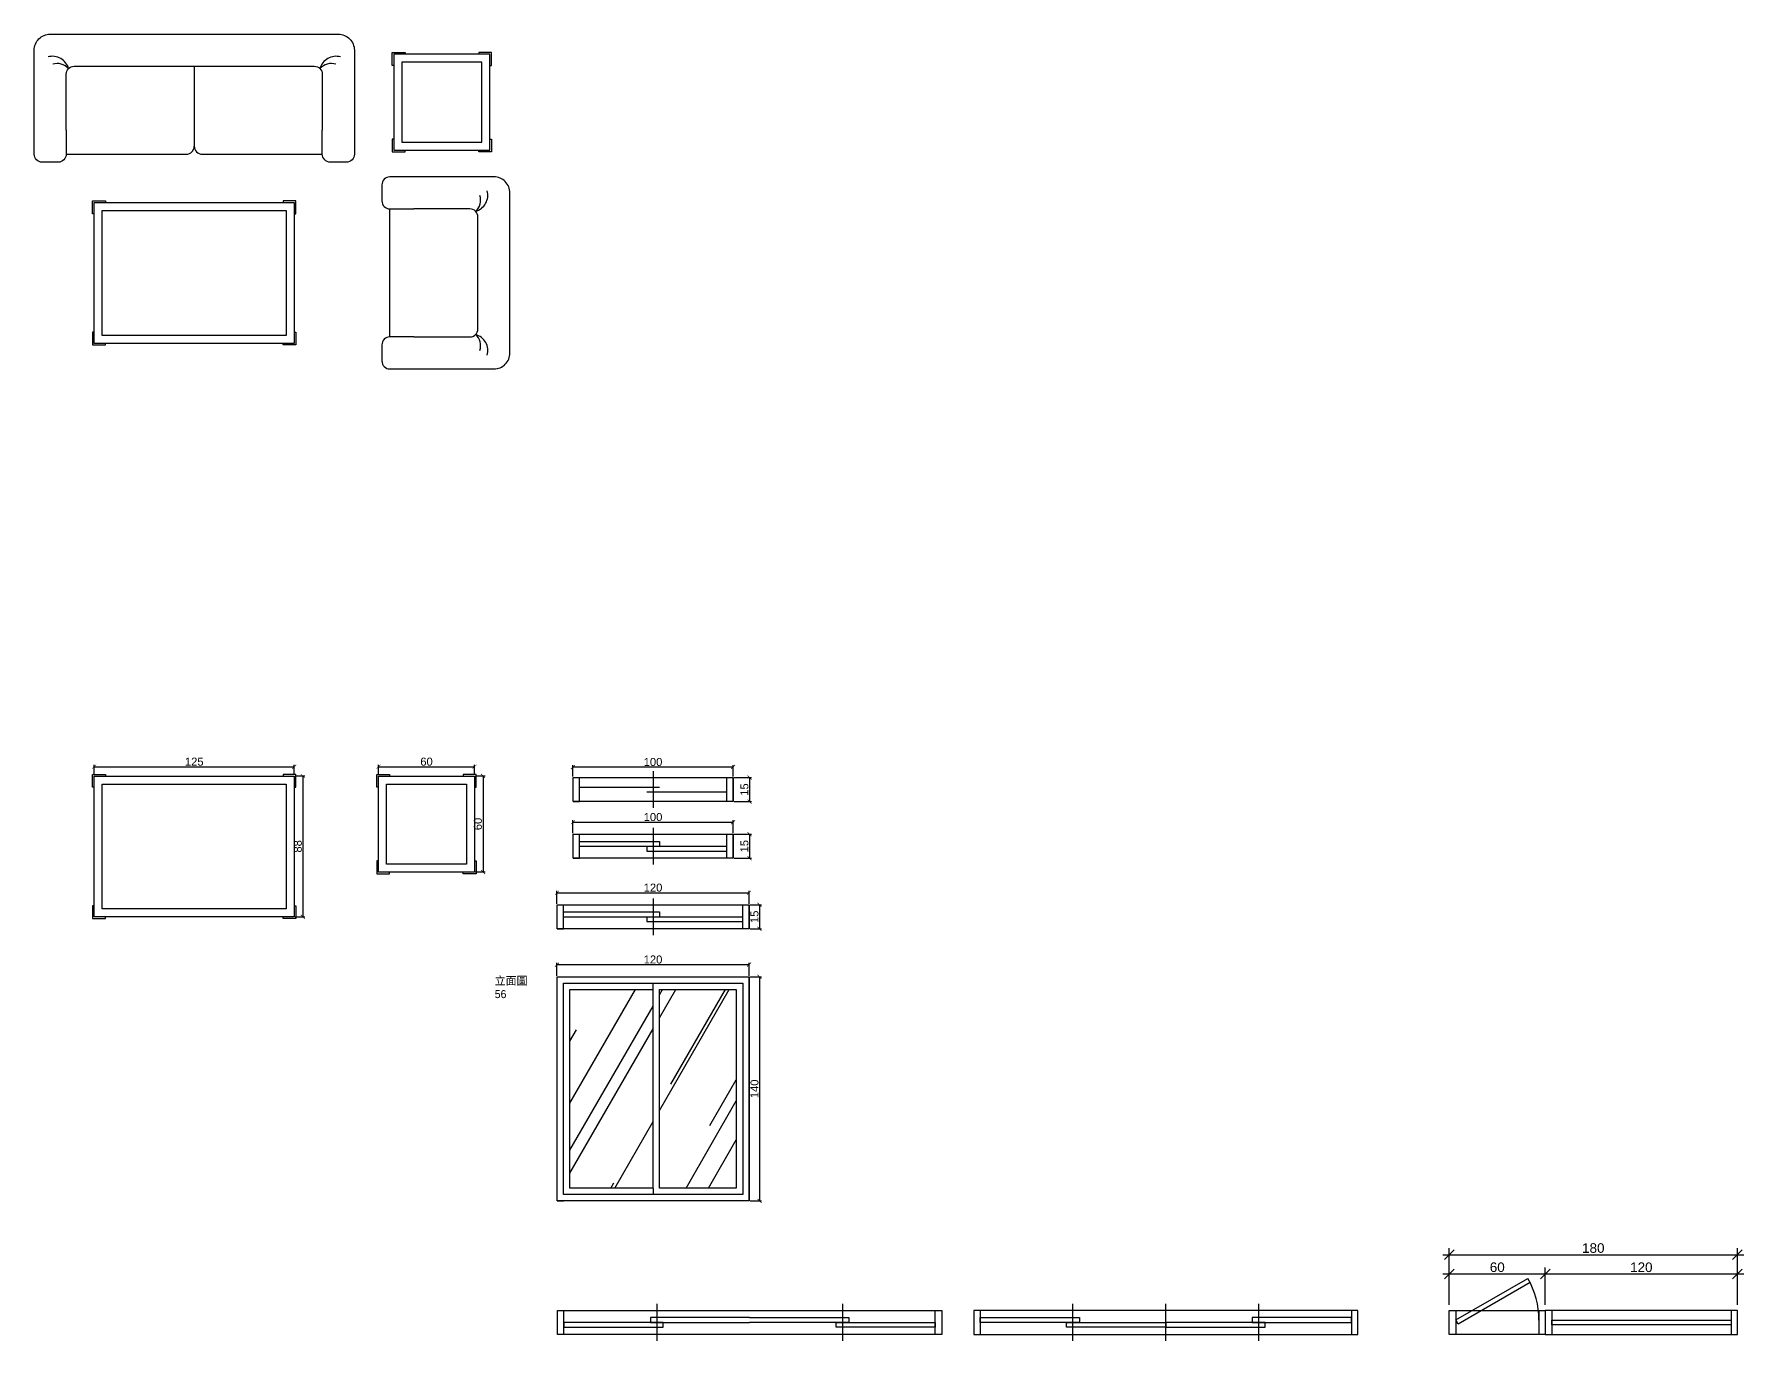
# Model space of a CAD drawing. Header units: millimetres. Extents: x 415 to 6095, y -1431 to 2703.
# Drawn here: x 2354 to 3422, y 1765 to 2581 of the extents above; entities that cross this region are included whole.
import ezdxf

# ---------------------------------------------------------------- set-up
doc = ezdxf.new("R2010")
doc.units = ezdxf.units.MM
doc.header["$PDMODE"] = 3
for name, color, linetype in [('04-門線', 94, 'Continuous'), ('05-窗線', 150, 'Continuous'), ('06-傢俱', 6, 'Continuous'), ('10-標註', 140, 'Continuous')]:
    doc.layers.add(name, color=color, linetype=linetype)
doc.styles.get("Standard").update_dxf_attribs({"font": 'arial.ttf'})
doc.dimstyles.new('1倍', dxfattribs={"dimtxt": 6, "dimasz": 6, "dimexe": 4, "dimexo": 3.5, "dimgap": 1, "dimtad": 1, "dimdec": 1, "dimtxsty": 'Standard', "dimblk": 'OBLIQUE', "dimcen": 0.09, "dimdle": 4, "dimclrd": 140, "dimclre": 140, "dimclrt": 140, "dimadec": 0, "dimazin": 0, "dimtfac": 1, "dimtdec": 1, "dimtmove": 0, "dimatfit": 3, "dimfxl": 1, "dimarcsym": 1})
doc.dimstyles.new('ISO-25', dxfattribs={"dimtxt": 5, "dimasz": 2.5, "dimexe": 1.25, "dimexo": 0.625, "dimtad": 1, "dimdec": 1, "dimtxsty": 'Standard', "dimblk": 'ARCHTICK', "dimcen": 2.5, "dimadec": 0, "dimazin": 0, "dimtfac": 1, "dimtdec": 1, "dimtmove": 0, "dimatfit": 3, "dimfxl": 1, "dimarcsym": 0})

# ---------------------------------------------------------------- blocks, each defined once
blk = doc.blocks.new('_ArchTick')
at = {"color": 0, "linetype": 'ByBlock', "const_width": 0.15}
blk.add_lwpolyline([(-0.5, -0.5), (0.5, 0.5)], dxfattribs=at)
blk = doc.blocks.new('*D16')
at = {"layer": '10-標註', "color": 0, "lineweight": -2, "transparency": 16777216}
for p, q in [((2391.4, 2118.4), (2391.4, 2124.8)), ((2391.4, 2123.6), (2516.4, 2123.6)), ((2516.4, 2118.4), (2516.4, 2124.8))]:
    blk.add_line(p, q, dxfattribs=at)
at = {"layer": 'Defpoints', "color": 0, "transparency": 16777216}
for p in [(2391.4, 2117.8), (2516.4, 2123.6), (2516.4, 2117.8)]:
    blk.add_point(p, dxfattribs=at)
at = {"layer": '10-標註', "color": 0, "lineweight": -2, "transparency": 16777216, "xscale": 2.5, "yscale": 2.5, "zscale": 2.5, "rotation": 180}
blk.add_blockref('_ArchTick', (2391.4, 2123.6), dxfattribs=at)
at = {"layer": '10-標註', "color": 0, "lineweight": -2, "transparency": 16777216, "xscale": 2.5, "yscale": 2.5, "zscale": 2.5}
blk.add_blockref('_ArchTick', (2516.4, 2123.6), dxfattribs=at)
at = {"layer": '10-標註', "color": 0, "transparency": 16777216, "insert": (2453.9, 2126.7), "char_height": 5, "attachment_point": 5}
blk.add_mtext('125', dxfattribs=at)
blk = doc.blocks.new('*D17')
at = {"layer": '10-標註', "color": 0, "lineweight": -2, "transparency": 16777216}
for p, q in [((2517, 2117.8), (2523, 2117.8)), ((2521.7, 2117.8), (2521.7, 2029.8)), ((2517, 2029.8), (2523, 2029.8))]:
    blk.add_line(p, q, dxfattribs=at)
at = {"layer": 'Defpoints', "color": 0, "transparency": 16777216}
for p in [(2516.4, 2117.8), (2516.4, 2029.8), (2521.7, 2029.8)]:
    blk.add_point(p, dxfattribs=at)
at = {"layer": '10-標註', "color": 0, "lineweight": -2, "transparency": 16777216, "xscale": 2.5, "yscale": 2.5, "zscale": 2.5}
for p, rotation in [((2521.7, 2117.8), 90), ((2521.7, 2029.8), 270)]:
    blk.add_blockref('_ArchTick', p, dxfattribs=dict(at, rotation=rotation))
at = {"layer": '10-標註', "color": 0, "transparency": 16777216, "insert": (2518.6, 2073.8), "char_height": 5, "attachment_point": 5, "rotation": 90}
blk.add_mtext('88', dxfattribs=at)
blk = doc.blocks.new('*D18')
at = {"layer": '10-標註', "color": 0, "lineweight": -2, "transparency": 16777216}
for p, q in [((2569, 2118.4), (2569, 2124.8)), ((2569, 2123.6), (2629, 2123.6)), ((2629, 2118.4), (2629, 2124.8))]:
    blk.add_line(p, q, dxfattribs=at)
at = {"layer": 'Defpoints', "color": 0, "transparency": 16777216}
for p in [(2569, 2117.8), (2629, 2123.6), (2629, 2117.8)]:
    blk.add_point(p, dxfattribs=at)
at = {"layer": '10-標註', "color": 0, "lineweight": -2, "transparency": 16777216, "xscale": 2.5, "yscale": 2.5, "zscale": 2.5, "rotation": 180}
blk.add_blockref('_ArchTick', (2569, 2123.6), dxfattribs=at)
at = {"layer": '10-標註', "color": 0, "lineweight": -2, "transparency": 16777216, "xscale": 2.5, "yscale": 2.5, "zscale": 2.5}
blk.add_blockref('_ArchTick', (2629, 2123.6), dxfattribs=at)
at = {"layer": '10-標註', "color": 0, "transparency": 16777216, "insert": (2599, 2126.7), "char_height": 5, "attachment_point": 5}
blk.add_mtext('60', dxfattribs=at)
blk = doc.blocks.new('*D19')
at = {"layer": '10-標註', "color": 0, "lineweight": -2, "transparency": 16777216}
for p, q in [((2629.6, 2117.8), (2635.6, 2117.8)), ((2634.3, 2117.8), (2634.3, 2057.8)), ((2629.6, 2057.8), (2635.6, 2057.8))]:
    blk.add_line(p, q, dxfattribs=at)
at = {"layer": 'Defpoints', "color": 0, "transparency": 16777216}
for p in [(2629, 2117.8), (2629, 2057.8), (2634.3, 2057.8)]:
    blk.add_point(p, dxfattribs=at)
at = {"layer": '10-標註', "color": 0, "lineweight": -2, "transparency": 16777216, "xscale": 2.5, "yscale": 2.5, "zscale": 2.5}
for p, rotation in [((2634.3, 2117.8), 90), ((2634.3, 2057.8), 270)]:
    blk.add_blockref('_ArchTick', p, dxfattribs=dict(at, rotation=rotation))
at = {"layer": '10-標註', "color": 0, "transparency": 16777216, "insert": (2631.1, 2087.8), "char_height": 5, "attachment_point": 5, "rotation": 90}
blk.add_mtext('60', dxfattribs=at)
blk = doc.blocks.new('*D20')
at = {"layer": '10-標註', "color": 0, "lineweight": -2, "transparency": 16777216}
for p, q in [((2690.5, 2117.4), (2690.5, 2124.6)), ((2690.5, 2123.4), (2790.5, 2123.4)), ((2790.5, 2117.4), (2790.5, 2124.6))]:
    blk.add_line(p, q, dxfattribs=at)
at = {"layer": 'Defpoints', "color": 0, "transparency": 16777216}
for p in [(2690.5, 2116.8), (2790.5, 2123.4), (2790.5, 2116.8)]:
    blk.add_point(p, dxfattribs=at)
at = {"layer": '10-標註', "color": 0, "lineweight": -2, "transparency": 16777216, "xscale": 2.5, "yscale": 2.5, "zscale": 2.5, "rotation": 180}
blk.add_blockref('_ArchTick', (2690.5, 2123.4), dxfattribs=at)
at = {"layer": '10-標註', "color": 0, "lineweight": -2, "transparency": 16777216, "xscale": 2.5, "yscale": 2.5, "zscale": 2.5}
blk.add_blockref('_ArchTick', (2790.5, 2123.4), dxfattribs=at)
at = {"layer": '10-標註', "color": 0, "transparency": 16777216, "insert": (2740.5, 2126.5), "char_height": 5, "attachment_point": 5}
blk.add_mtext('100', dxfattribs=at)
blk = doc.blocks.new('*D21')
at = {"layer": '10-標註', "color": 0, "lineweight": -2, "transparency": 16777216}
for p, q in [((2690.5, 2082), (2690.5, 2090.2)), ((2690.5, 2088.9), (2790.5, 2088.9)), ((2790.5, 2082), (2790.5, 2090.2))]:
    blk.add_line(p, q, dxfattribs=at)
at = {"layer": 'Defpoints', "color": 0, "transparency": 16777216}
for p in [(2790.5, 2088.9), (2690.5, 2081.4), (2790.5, 2081.4)]:
    blk.add_point(p, dxfattribs=at)
at = {"layer": '10-標註', "color": 0, "lineweight": -2, "transparency": 16777216, "xscale": 2.5, "yscale": 2.5, "zscale": 2.5, "rotation": 180}
blk.add_blockref('_ArchTick', (2690.5, 2088.9), dxfattribs=at)
at = {"layer": '10-標註', "color": 0, "lineweight": -2, "transparency": 16777216, "xscale": 2.5, "yscale": 2.5, "zscale": 2.5}
blk.add_blockref('_ArchTick', (2790.5, 2088.9), dxfattribs=at)
at = {"layer": '10-標註', "color": 0, "transparency": 16777216, "insert": (2740.5, 2092.1), "char_height": 5, "attachment_point": 5}
blk.add_mtext('100', dxfattribs=at)
blk = doc.blocks.new('*D22')
at = {"layer": '10-標註', "color": 0, "lineweight": -2, "transparency": 16777216}
for p, q in [((2680.5, 2037.9), (2680.5, 2046.1)), ((2680.5, 2044.8), (2800.5, 2044.8)), ((2800.5, 2037.9), (2800.5, 2046.1))]:
    blk.add_line(p, q, dxfattribs=at)
at = {"layer": 'Defpoints', "color": 0, "transparency": 16777216}
for p in [(2800.5, 2044.8), (2680.5, 2037.3), (2800.5, 2037.3)]:
    blk.add_point(p, dxfattribs=at)
at = {"layer": '10-標註', "color": 0, "lineweight": -2, "transparency": 16777216, "xscale": 2.5, "yscale": 2.5, "zscale": 2.5, "rotation": 180}
blk.add_blockref('_ArchTick', (2680.5, 2044.8), dxfattribs=at)
at = {"layer": '10-標註', "color": 0, "lineweight": -2, "transparency": 16777216, "xscale": 2.5, "yscale": 2.5, "zscale": 2.5}
blk.add_blockref('_ArchTick', (2800.5, 2044.8), dxfattribs=at)
at = {"layer": '10-標註', "color": 0, "transparency": 16777216, "insert": (2740.5, 2048), "char_height": 5, "attachment_point": 5}
blk.add_mtext('120', dxfattribs=at)
blk = doc.blocks.new('*D23')
at = {"layer": '10-標註', "color": 0, "lineweight": -2, "transparency": 16777216}
for p, q in [((2680.5, 1993), (2680.5, 2001.1)), ((2680.5, 1999.9), (2800.5, 1999.9)), ((2800.5, 1993), (2800.5, 2001.1))]:
    blk.add_line(p, q, dxfattribs=at)
at = {"layer": 'Defpoints', "color": 0, "transparency": 16777216}
for p in [(2800.5, 1999.9), (2680.5, 1992.3), (2800.5, 1992.3)]:
    blk.add_point(p, dxfattribs=at)
at = {"layer": '10-標註', "color": 0, "lineweight": -2, "transparency": 16777216, "xscale": 2.5, "yscale": 2.5, "zscale": 2.5, "rotation": 180}
blk.add_blockref('_ArchTick', (2680.5, 1999.9), dxfattribs=at)
at = {"layer": '10-標註', "color": 0, "lineweight": -2, "transparency": 16777216, "xscale": 2.5, "yscale": 2.5, "zscale": 2.5}
blk.add_blockref('_ArchTick', (2800.5, 1999.9), dxfattribs=at)
at = {"layer": '10-標註', "color": 0, "transparency": 16777216, "insert": (2740.5, 2003.1), "char_height": 5, "attachment_point": 5}
blk.add_mtext('120', dxfattribs=at)
blk = doc.blocks.new('*D24')
at = {"layer": '10-標註', "color": 0, "lineweight": -2, "transparency": 16777216}
for p, q in [((2791.2, 2116.8), (2802, 2116.8)), ((2800.8, 2116.8), (2800.8, 2101.8)), ((2791.2, 2101.8), (2802, 2101.8))]:
    blk.add_line(p, q, dxfattribs=at)
at = {"layer": 'Defpoints', "color": 0, "transparency": 16777216}
for p in [(2790.5, 2116.8), (2790.5, 2101.8), (2800.8, 2101.8)]:
    blk.add_point(p, dxfattribs=at)
at = {"layer": '10-標註', "color": 0, "lineweight": -2, "transparency": 16777216, "xscale": 2.5, "yscale": 2.5, "zscale": 2.5}
for p, rotation in [((2800.8, 2116.8), 90), ((2800.8, 2101.8), 270)]:
    blk.add_blockref('_ArchTick', p, dxfattribs=dict(at, rotation=rotation))
at = {"layer": '10-標註', "color": 0, "transparency": 16777216, "insert": (2797.6, 2109.3), "char_height": 5, "attachment_point": 5, "rotation": 90}
blk.add_mtext('15', dxfattribs=at)
blk = doc.blocks.new('*D25')
at = {"layer": '10-標註', "color": 0, "lineweight": -2, "transparency": 16777216}
for p, q in [((2791.2, 2081.4), (2802, 2081.4)), ((2800.8, 2081.4), (2800.8, 2066.4)), ((2791.2, 2066.4), (2802, 2066.4))]:
    blk.add_line(p, q, dxfattribs=at)
at = {"layer": 'Defpoints', "color": 0, "transparency": 16777216}
for p in [(2790.5, 2081.4), (2790.5, 2066.4), (2800.8, 2066.4)]:
    blk.add_point(p, dxfattribs=at)
at = {"layer": '10-標註', "color": 0, "lineweight": -2, "transparency": 16777216, "xscale": 2.5, "yscale": 2.5, "zscale": 2.5}
for p, rotation in [((2800.8, 2081.4), 90), ((2800.8, 2066.4), 270)]:
    blk.add_blockref('_ArchTick', p, dxfattribs=dict(at, rotation=rotation))
at = {"layer": '10-標註', "color": 0, "transparency": 16777216, "insert": (2797.6, 2073.9), "char_height": 5, "attachment_point": 5, "rotation": 90}
blk.add_mtext('15', dxfattribs=at)
blk = doc.blocks.new('*D26')
at = {"layer": '10-標註', "color": 0, "lineweight": -2, "transparency": 16777216}
for p, q in [((2801.2, 2037.3), (2808.3, 2037.3)), ((2807, 2037.3), (2807, 2022.3)), ((2801.2, 2022.3), (2808.3, 2022.3))]:
    blk.add_line(p, q, dxfattribs=at)
at = {"layer": 'Defpoints', "color": 0, "transparency": 16777216}
for p in [(2800.5, 2037.3), (2800.5, 2022.3), (2807, 2022.3)]:
    blk.add_point(p, dxfattribs=at)
at = {"layer": '10-標註', "color": 0, "lineweight": -2, "transparency": 16777216, "xscale": 2.5, "yscale": 2.5, "zscale": 2.5}
for p, rotation in [((2807, 2037.3), 90), ((2807, 2022.3), 270)]:
    blk.add_blockref('_ArchTick', p, dxfattribs=dict(at, rotation=rotation))
at = {"layer": '10-標註', "color": 0, "transparency": 16777216, "insert": (2803.9, 2029.8), "char_height": 5, "attachment_point": 5, "rotation": 90}
blk.add_mtext('15', dxfattribs=at)
blk = doc.blocks.new('*D27')
at = {"layer": '10-標註', "color": 0, "lineweight": -2, "transparency": 16777216}
for p, q in [((2801.2, 1992.3), (2808.3, 1992.3)), ((2807, 1992.3), (2807, 1852.3)), ((2801.2, 1852.3), (2808.3, 1852.3))]:
    blk.add_line(p, q, dxfattribs=at)
at = {"layer": 'Defpoints', "color": 0, "transparency": 16777216}
for p in [(2800.5, 1992.3), (2800.5, 1852.3), (2807, 1852.3)]:
    blk.add_point(p, dxfattribs=at)
at = {"layer": '10-標註', "color": 0, "lineweight": -2, "transparency": 16777216, "xscale": 2.5, "yscale": 2.5, "zscale": 2.5}
for p, rotation in [((2807, 1992.3), 90), ((2807, 1852.3), 270)]:
    blk.add_blockref('_ArchTick', p, dxfattribs=dict(at, rotation=rotation))
at = {"layer": '10-標註', "color": 0, "transparency": 16777216, "insert": (2803.9, 1922.3), "char_height": 5, "attachment_point": 5, "rotation": 90}
blk.add_mtext('140', dxfattribs=at)
blk = doc.blocks.new('_Oblique')
at = {"color": 0, "linetype": 'ByBlock', "lineweight": -2}
blk.add_line((-0.5, -0.5), (0.5, 0.5), dxfattribs=at)
blk = doc.blocks.new('*D43')
at = {"layer": '05-窗線', "color": 140, "lineweight": -2, "transparency": 16777216}
for p, q in [((3233.9, 1806.7), (3301.9, 1806.7)), ((3237.9, 1787.4), (3237.9, 1810.7)), ((3297.9, 1787.4), (3297.9, 1810.7))]:
    blk.add_line(p, q, dxfattribs=at)
at = {"layer": 'Defpoints', "color": 0, "transparency": 16777216}
for p in [(3297.9, 1806.7), (3237.9, 1783.9), (3297.9, 1783.9)]:
    blk.add_point(p, dxfattribs=at)
at = {"layer": '05-窗線', "color": 140, "lineweight": -2, "transparency": 16777216, "xscale": 6, "yscale": 6, "zscale": 6, "rotation": 180}
blk.add_blockref('_Oblique', (3237.9, 1806.7), dxfattribs=at)
at = {"layer": '05-窗線', "color": 140, "lineweight": -2, "transparency": 16777216, "xscale": 6, "yscale": 6, "zscale": 6}
blk.add_blockref('_Oblique', (3297.9, 1806.7), dxfattribs=at)
at = {"layer": '05-窗線', "color": 140, "transparency": 16777216, "insert": (3267.9, 1810.8), "char_height": 6, "attachment_point": 5}
blk.add_mtext('60', dxfattribs=at)
blk = doc.blocks.new('*D44')
at = {"layer": '05-窗線', "color": 140, "lineweight": -2, "transparency": 16777216}
for p, q in [((3293.9, 1806.7), (3421.9, 1806.7)), ((3297.9, 1787.4), (3297.9, 1810.7)), ((3417.9, 1787.4), (3417.9, 1810.7))]:
    blk.add_line(p, q, dxfattribs=at)
at = {"layer": 'Defpoints', "color": 0, "transparency": 16777216}
for p in [(3417.9, 1806.7), (3297.9, 1783.9), (3417.9, 1783.9)]:
    blk.add_point(p, dxfattribs=at)
at = {"layer": '05-窗線', "color": 140, "lineweight": -2, "transparency": 16777216, "xscale": 6, "yscale": 6, "zscale": 6, "rotation": 180}
blk.add_blockref('_Oblique', (3297.9, 1806.7), dxfattribs=at)
at = {"layer": '05-窗線', "color": 140, "lineweight": -2, "transparency": 16777216, "xscale": 6, "yscale": 6, "zscale": 6}
blk.add_blockref('_Oblique', (3417.9, 1806.7), dxfattribs=at)
at = {"layer": '05-窗線', "color": 140, "transparency": 16777216, "insert": (3357.9, 1810.8), "char_height": 6, "attachment_point": 5}
blk.add_mtext('120', dxfattribs=at)
blk = doc.blocks.new('*D45')
at = {"layer": '05-窗線', "color": 140, "lineweight": -2, "transparency": 16777216}
for p, q in [((3233.9, 1818.7), (3421.9, 1818.7)), ((3237.9, 1787.4), (3237.9, 1822.7)), ((3417.9, 1787.4), (3417.9, 1822.7))]:
    blk.add_line(p, q, dxfattribs=at)
at = {"layer": 'Defpoints', "color": 0, "transparency": 16777216}
for p in [(3417.9, 1818.7), (3237.9, 1783.9), (3417.9, 1783.9)]:
    blk.add_point(p, dxfattribs=at)
at = {"layer": '05-窗線', "color": 140, "lineweight": -2, "transparency": 16777216, "xscale": 6, "yscale": 6, "zscale": 6, "rotation": 180}
blk.add_blockref('_Oblique', (3237.9, 1818.7), dxfattribs=at)
at = {"layer": '05-窗線', "color": 140, "lineweight": -2, "transparency": 16777216, "xscale": 6, "yscale": 6, "zscale": 6}
blk.add_blockref('_Oblique', (3417.9, 1818.7), dxfattribs=at)
at = {"layer": '05-窗線', "color": 140, "transparency": 16777216, "insert": (3327.9, 1822.8), "char_height": 6, "attachment_point": 5}
blk.add_mtext('180', dxfattribs=at)

msp = doc.modelspace()

# ---------------------------------------------------------------- hatches: boundary and pattern name
at = {"layer": '10-標註'}
h = msp.add_hatch(dxfattribs=at)
h.set_pattern_fill('AR-RROOF', color=8, scale=2, angle=60)
h.paths.add_polyline_path([(2688.54, 1860.34), (2740.54, 1860.34), (2740.54, 1984.34), (2688.54, 1984.34)])
h.paths.add_polyline_path([(2792.54, 1984.34), (2744.54, 1984.34), (2744.54, 1860.34), (2792.54, 1860.34)])

# ---------------------------------------------------------------- linework, layer by layer
at = {"layer": '04-門線'}
msp.add_arc((2847.47, 2032.51), 90, 129.24278, 129.67561, dxfattribs=at)
at = {"layer": '05-窗線'}
for p, q in [((2694.54, 2101.78), (2694.54, 2116.78)), ((2786.54, 2101.78), (2786.54, 2116.78)), ((2790.54, 2101.78), (2790.54, 2116.78)), ((2690.54, 2101.78), (2694.54, 2101.78)), ((2694.54, 2066.39), (2694.54, 2081.39)), ((2786.54, 2066.39), (2786.54, 2081.39)), ((2790.54, 2066.39), (2790.54, 2081.39)), ((2690.54, 2066.39), (2694.54, 2066.39)), ((2684.54, 2022.3), (2684.54, 2037.3)), ((2796.54, 2022.3), (2796.54, 2037.3)), ((2800.54, 2022.3), (2800.54, 2037.3)), ((2680.54, 2022.3), (2684.54, 2022.3)), ((2800.54, 1852.34), (2800.54, 1992.34)), ((2740.54, 1860.34), (2740.54, 1984.34)), ((2680.54, 1852.34), (2684.54, 1852.34)), ((2684.85, 1768.88), (2684.85, 1783.88)), ((2916.85, 1768.88), (2916.85, 1783.88)), ((2944.85, 1783.88), (2944.85, 1768.88)), ((3176.85, 1783.88), (3176.85, 1768.88)), ((3241.92, 1783.88), (3241.92, 1768.88)), ((3293.92, 1783.88), (3293.92, 1768.88)), ((3301.92, 1783.88), (3301.92, 1768.88)), ((3413.92, 1783.88), (3413.92, 1768.88))]:
    msp.add_line(p, q, dxfattribs=at)
at = {"layer": '05-窗線', "color": 4}
for p, q in [((2740.54, 2120.78), (2740.54, 2097.78)), ((2694.54, 2110.78), (2744.54, 2110.78)), ((2736.54, 2107.78), (2786.54, 2107.78)), ((2740.54, 2085.39), (2740.54, 2062.39)), ((2694.54, 2076.89), (2744.54, 2076.89)), ((2694.54, 2073.89), (2744.54, 2073.89)), ((2736.54, 2073.89), (2786.54, 2073.89)), ((2736.54, 2073.89), (2736.54, 2070.89)), ((2744.54, 2076.89), (2744.54, 2073.89)), ((2736.54, 2070.89), (2786.54, 2070.89)), ((2740.54, 2041.3), (2740.54, 2018.3)), ((2684.54, 2032.8), (2744.54, 2032.8)), ((2684.54, 2029.8), (2744.54, 2029.8)), ((2736.54, 2029.8), (2796.54, 2029.8)), ((2736.54, 2029.8), (2736.54, 2026.8)), ((2744.54, 2032.8), (2744.54, 2029.8)), ((2736.54, 2026.8), (2796.54, 2026.8))]:
    msp.add_line(p, q, dxfattribs=at)
at = {"layer": '05-窗線'}
for points in [[(2690.54, 2116.78), (2790.54, 2116.78), (2790.54, 2101.78), (2690.54, 2101.78)], [(2690.54, 2081.39), (2790.54, 2081.39), (2790.54, 2066.39), (2690.54, 2066.39)], [(2680.54, 2037.3), (2800.54, 2037.3), (2800.54, 2022.3), (2680.54, 2022.3)], [(2680.54, 1992.34), (2800.54, 1992.34), (2800.54, 1852.34), (2680.54, 1852.34)], [(2684.54, 1988.34), (2796.54, 1988.34), (2796.54, 1856.34), (2684.54, 1856.34)], [(2744.54, 1984.34), (2792.54, 1984.34), (2792.54, 1860.34), (2744.54, 1860.34)], [(2680.85, 1783.88), (2920.85, 1783.88), (2920.85, 1768.88), (2680.85, 1768.88)], [(2940.85, 1768.88), (3180.85, 1768.88), (3180.85, 1783.88), (2940.85, 1783.88)], [(3237.92, 1783.88), (3297.92, 1783.88), (3297.92, 1768.88), (3237.92, 1768.88)], [(3297.92, 1768.88), (3417.92, 1768.88), (3417.92, 1783.88), (3297.92, 1783.88)]]:
    msp.add_lwpolyline(points, close=True, dxfattribs=at)
msp.add_lwpolyline([(2740.54, 1860.34), (2688.54, 1860.34), (2688.54, 1984.34), (2740.54, 1984.34)], dxfattribs=at)
at = {"layer": '06-傢俱'}
for p, q in [((2453.92, 2561.26), (2453.92, 2511.26)), ((2373.92, 2506.26), (2448.92, 2506.26)), ((2458.92, 2506.26), (2533.91, 2506.26)), ((2576.12, 2392.08), (2576.12, 2472.07))]:
    msp.add_line(p, q, dxfattribs=at)
for points in [[(2373.92, 2521.26), (2373.92, 2506.26, -0.4142136), (2368.92, 2501.26), (2358.92, 2501.26, -0.4142136), (2353.92, 2506.26), (2353.92, 2571.26, -0.4142136), (2363.92, 2581.26), (2543.92, 2581.26, -0.4142136), (2553.92, 2571.26), (2553.92, 2506.26, -0.4142136), (2548.92, 2501.26), (2538.92, 2501.26, -0.4142136), (2533.92, 2506.26), (2533.92, 2521.26)], [(2373.92, 2521.26), (2373.92, 2556.26, -0.4142136), (2378.92, 2561.26), (2528.92, 2561.26, -0.4142136), (2533.92, 2556.26), (2533.92, 2521.26)], [(2591.12, 2392.08), (2576.12, 2392.08, 0.4142136), (2571.12, 2387.08), (2571.12, 2377.08, 0.4142136), (2576.12, 2372.08), (2641.12, 2372.08, 0.4142136), (2651.12, 2382.08), (2651.12, 2482.08, 0.4142136), (2641.12, 2492.08), (2576.12, 2492.08, 0.4142136), (2571.12, 2487.08), (2571.12, 2477.08, 0.4142136), (2576.12, 2472.08), (2591.12, 2472.08)], [(2591.12, 2392.08), (2626.12, 2392.08, 0.4142136), (2631.12, 2397.08), (2631.12, 2467.08, 0.4142136), (2626.12, 2472.08), (2591.12, 2472.08)]]:
    msp.add_lwpolyline(points, format="xyb", dxfattribs=at)
for points in [[(2578.62, 2561.76), (2577.62, 2561.76), (2577.62, 2569.76), (2585.62, 2569.76), (2585.62, 2568.76)], [(2638.62, 2561.76), (2639.62, 2561.76), (2639.62, 2569.76), (2631.62, 2569.76), (2631.62, 2568.76)], [(2578.62, 2515.76), (2577.62, 2515.76), (2577.62, 2507.76), (2585.62, 2507.76), (2585.62, 2508.76)], [(2638.62, 2515.76), (2639.62, 2515.76), (2639.62, 2507.76), (2631.62, 2507.76), (2631.62, 2508.76)], [(2391.42, 2469.07), (2390.42, 2469.07), (2390.42, 2477.07), (2398.42, 2477.07), (2398.42, 2476.07)], [(2516.42, 2469.07), (2517.42, 2469.07), (2517.42, 2477.07), (2509.42, 2477.07), (2509.42, 2476.07)], [(2391.42, 2395.07), (2390.42, 2395.07), (2390.42, 2387.07), (2398.42, 2387.07), (2398.42, 2388.07)], [(2516.42, 2395.07), (2517.42, 2395.07), (2517.42, 2387.07), (2509.42, 2387.07), (2509.42, 2388.07)], [(2391.42, 2110.75), (2390.42, 2110.75), (2390.42, 2118.75), (2398.42, 2118.75), (2398.42, 2117.75)], [(2516.42, 2110.75), (2517.42, 2110.75), (2517.42, 2118.75), (2509.42, 2118.75), (2509.42, 2117.75)], [(2568.98, 2110.75), (2567.98, 2110.75), (2567.98, 2118.75), (2575.98, 2118.75), (2575.98, 2117.75)], [(2628.98, 2110.75), (2629.98, 2110.75), (2629.98, 2118.75), (2621.98, 2118.75), (2621.98, 2117.75)], [(2568.98, 2064.75), (2567.98, 2064.75), (2567.98, 2056.75), (2575.98, 2056.75), (2575.98, 2057.75)], [(2628.98, 2064.75), (2629.98, 2064.75), (2629.98, 2056.75), (2621.98, 2056.75), (2621.98, 2057.75)], [(2391.42, 2036.75), (2390.42, 2036.75), (2390.42, 2028.75), (2398.42, 2028.75), (2398.42, 2029.75)], [(2516.42, 2036.75), (2517.42, 2036.75), (2517.42, 2028.75), (2509.42, 2028.75), (2509.42, 2029.75)]]:
    msp.add_lwpolyline(points, dxfattribs=at)
for points in [[(2638.62, 2568.76), (2578.62, 2568.76), (2578.62, 2508.76), (2638.62, 2508.76)], [(2633.62, 2563.76), (2583.62, 2563.76), (2583.62, 2513.76), (2633.62, 2513.76)], [(2391.42, 2476.07), (2516.42, 2476.07), (2516.42, 2388.07), (2391.42, 2388.07)], [(2396.42, 2471.07), (2511.42, 2471.07), (2511.42, 2393.07), (2396.42, 2393.07)], [(2391.42, 2117.75), (2516.42, 2117.75), (2516.42, 2029.75), (2391.42, 2029.75)], [(2568.98, 2117.75), (2628.98, 2117.75), (2628.98, 2057.75), (2568.98, 2057.75)], [(2396.42, 2112.75), (2511.42, 2112.75), (2511.42, 2034.75), (2396.42, 2034.75)], [(2573.98, 2112.75), (2623.98, 2112.75), (2623.98, 2062.75), (2573.98, 2062.75)]]:
    msp.add_lwpolyline(points, close=True, dxfattribs=at)
for centre, radius, start, end in [((2365.34, 2557.02), 10.42, 15.42413, 105.53763), ((2542.5, 2557.02), 10.42, 74.46237, 164.57587), ((2368.33, 2553.48), 9.46, 41.83675, 107.43709), ((2539.51, 2553.48), 9.46, 72.56291, 138.16325), ((2448.92, 2511.26), 5, 270, 359.9975), ((2458.92, 2511.26), 5, 179.9975, 270), ((2626.88, 2480.66), 10.42, 285.42566, 15.53916), ((2623.34, 2477.67), 9.46, 311.83828, 17.43862), ((2626.89, 2383.5), 10.42, 344.4639, 74.5774), ((2623.34, 2386.49), 9.46, 342.56444, 48.16478)]:
    msp.add_arc(centre, radius, start, end, dxfattribs=at)
at = {"layer": '10-標註'}
for p, q in [((2684.54, 1988.34), (2740.54, 1988.34)), ((2684.54, 1856.34), (2684.54, 1988.34)), ((2740.54, 1988.34), (2796.54, 1988.34)), ((2740.54, 1984.34), (2740.54, 1988.34)), ((2796.54, 1988.34), (2796.54, 1856.34)), ((2740.54, 1860.34), (2740.54, 1856.34)), ((2740.54, 1856.34), (2684.54, 1856.34)), ((2796.54, 1856.34), (2740.54, 1856.34)), ((2742.85, 1787.88), (2742.85, 1764.88)), ((2858.85, 1787.88), (2858.85, 1764.88)), ((3002.85, 1764.88), (3002.85, 1787.88)), ((3060.85, 1764.88), (3060.85, 1787.88)), ((3118.85, 1764.88), (3118.85, 1787.88))]:
    msp.add_line(p, q, dxfattribs=at)
for points in [[(3288.41, 1801.24), (3243.46, 1775.29), (3241.96, 1777.89), (3286.99, 1803.89)], [(2800.85, 1779.38), (2738.85, 1779.38), (2738.85, 1776.38), (2800.85, 1776.38)], [(2800.85, 1779.38), (2862.85, 1779.38), (2862.85, 1776.38), (2800.85, 1776.38)]]:
    msp.add_lwpolyline(points, dxfattribs=at)
for points in [[(2746.85, 1776.38), (2684.85, 1776.38), (2684.85, 1773.38), (2746.85, 1773.38)], [(2854.85, 1776.38), (2916.85, 1776.38), (2916.85, 1773.38), (2854.85, 1773.38)], [(3006.85, 1776.38), (2944.85, 1776.38), (2944.85, 1779.38), (3006.85, 1779.38)], [(3060.85, 1773.38), (2998.85, 1773.38), (2998.85, 1776.38), (3060.85, 1776.38)], [(3060.85, 1773.38), (3122.85, 1773.38), (3122.85, 1776.38), (3060.85, 1776.38)], [(3114.85, 1776.38), (3176.85, 1776.38), (3176.85, 1779.38), (3114.85, 1779.38)], [(3301.92, 1777.88), (3413.92, 1777.88), (3413.92, 1774.88), (3301.92, 1774.88)]]:
    msp.add_lwpolyline(points, close=True, dxfattribs=at)
msp.add_arc((3241.92, 1777.96), 52, 359.91001, 29.91001, dxfattribs=at)

# ---------------------------------------------------------------- texts
at = {"layer": '10-標註', "insert": (2641.64, 1992.34), "char_height": 5, "attachment_point": 1}
msp.add_mtext_dynamic_manual_height_columns('{\\fPMingLiU|b0|i0|c136|p18;立面圖\\P56}', width=29.8037, gutter_width=15, heights=[22.37], dxfattribs=at)

# ---------------------------------------------------------------- dimensions: what is measured, and where the dimension line sits
at = {"layer": '05-窗線'}
for base, p2, picture, middle in [((3417.92, 1818.7), (3417.92, 1783.88), '*D45', (3327.92, 1822.76)), ((3297.92, 1806.7), (3297.92, 1783.88), '*D43', (3267.92, 1810.76))]:
    dim = msp.add_linear_dim(base=base, p1=(3237.92, 1783.88), p2=p2, dimstyle='1倍', dxfattribs=at)
    dim.commit()
    dim.dimension.update_dxf_attribs({"geometry": picture, "text_midpoint": middle})
dim = msp.add_linear_dim(base=(3417.92, 1806.7), p1=(3297.92, 1783.88), p2=(3417.92, 1783.88), dimstyle='1倍', override={"dimtmove": 1}, dxfattribs=at)
dim.commit()
dim.dimension.update_dxf_attribs({"geometry": '*D44', "text_midpoint": (3357.92, 1810.76)})
at = {"layer": '10-標註'}
for base, p1, p2, picture, middle in [((2516.42, 2123.56), (2391.42, 2117.75), (2516.42, 2117.75), '*D16', (2453.92, 2126.74)), ((2628.98, 2123.56), (2568.98, 2117.75), (2628.98, 2117.75), '*D18', (2598.98, 2126.74)), ((2790.54, 2123.36), (2690.54, 2116.78), (2790.54, 2116.78), '*D20', (2740.54, 2126.53)), ((2790.54, 2088.93), (2690.54, 2081.39), (2790.54, 2081.39), '*D21', (2740.54, 2092.11)), ((2800.54, 2044.84), (2680.54, 2037.3), (2800.54, 2037.3), '*D22', (2740.54, 2048.02)), ((2800.54, 1999.89), (2680.54, 1992.34), (2800.54, 1992.34), '*D23', (2740.54, 2003.06))]:
    dim = msp.add_linear_dim(base=base, p1=p1, p2=p2, dimstyle='ISO-25', dxfattribs=at)
    dim.commit()
    dim.dimension.update_dxf_attribs({"geometry": picture, "text_midpoint": middle})
for base, p1, p2, picture, middle in [((2521.75, 2029.75), (2516.42, 2117.75), (2516.42, 2029.75), '*D17', (2518.57, 2073.75)), ((2634.31, 2057.75), (2628.98, 2117.75), (2628.98, 2057.75), '*D19', (2631.13, 2087.75)), ((2800.77, 2101.78), (2790.54, 2116.78), (2790.54, 2101.78), '*D24', (2797.6, 2109.28)), ((2800.77, 2066.39), (2790.54, 2081.39), (2790.54, 2066.39), '*D25', (2797.6, 2073.89)), ((2807.04, 2022.3), (2800.54, 2037.3), (2800.54, 2022.3), '*D26', (2803.86, 2029.8)), ((2807.04, 1852.34), (2800.54, 1992.34), (2800.54, 1852.34), '*D27', (2803.86, 1922.34))]:
    dim = msp.add_linear_dim(base=base, p1=p1, p2=p2, angle=90, dimstyle='ISO-25', dxfattribs=at)
    dim.commit()
    dim.dimension.update_dxf_attribs({"geometry": picture, "text_midpoint": middle})

doc.saveas('drawing.dxf')
